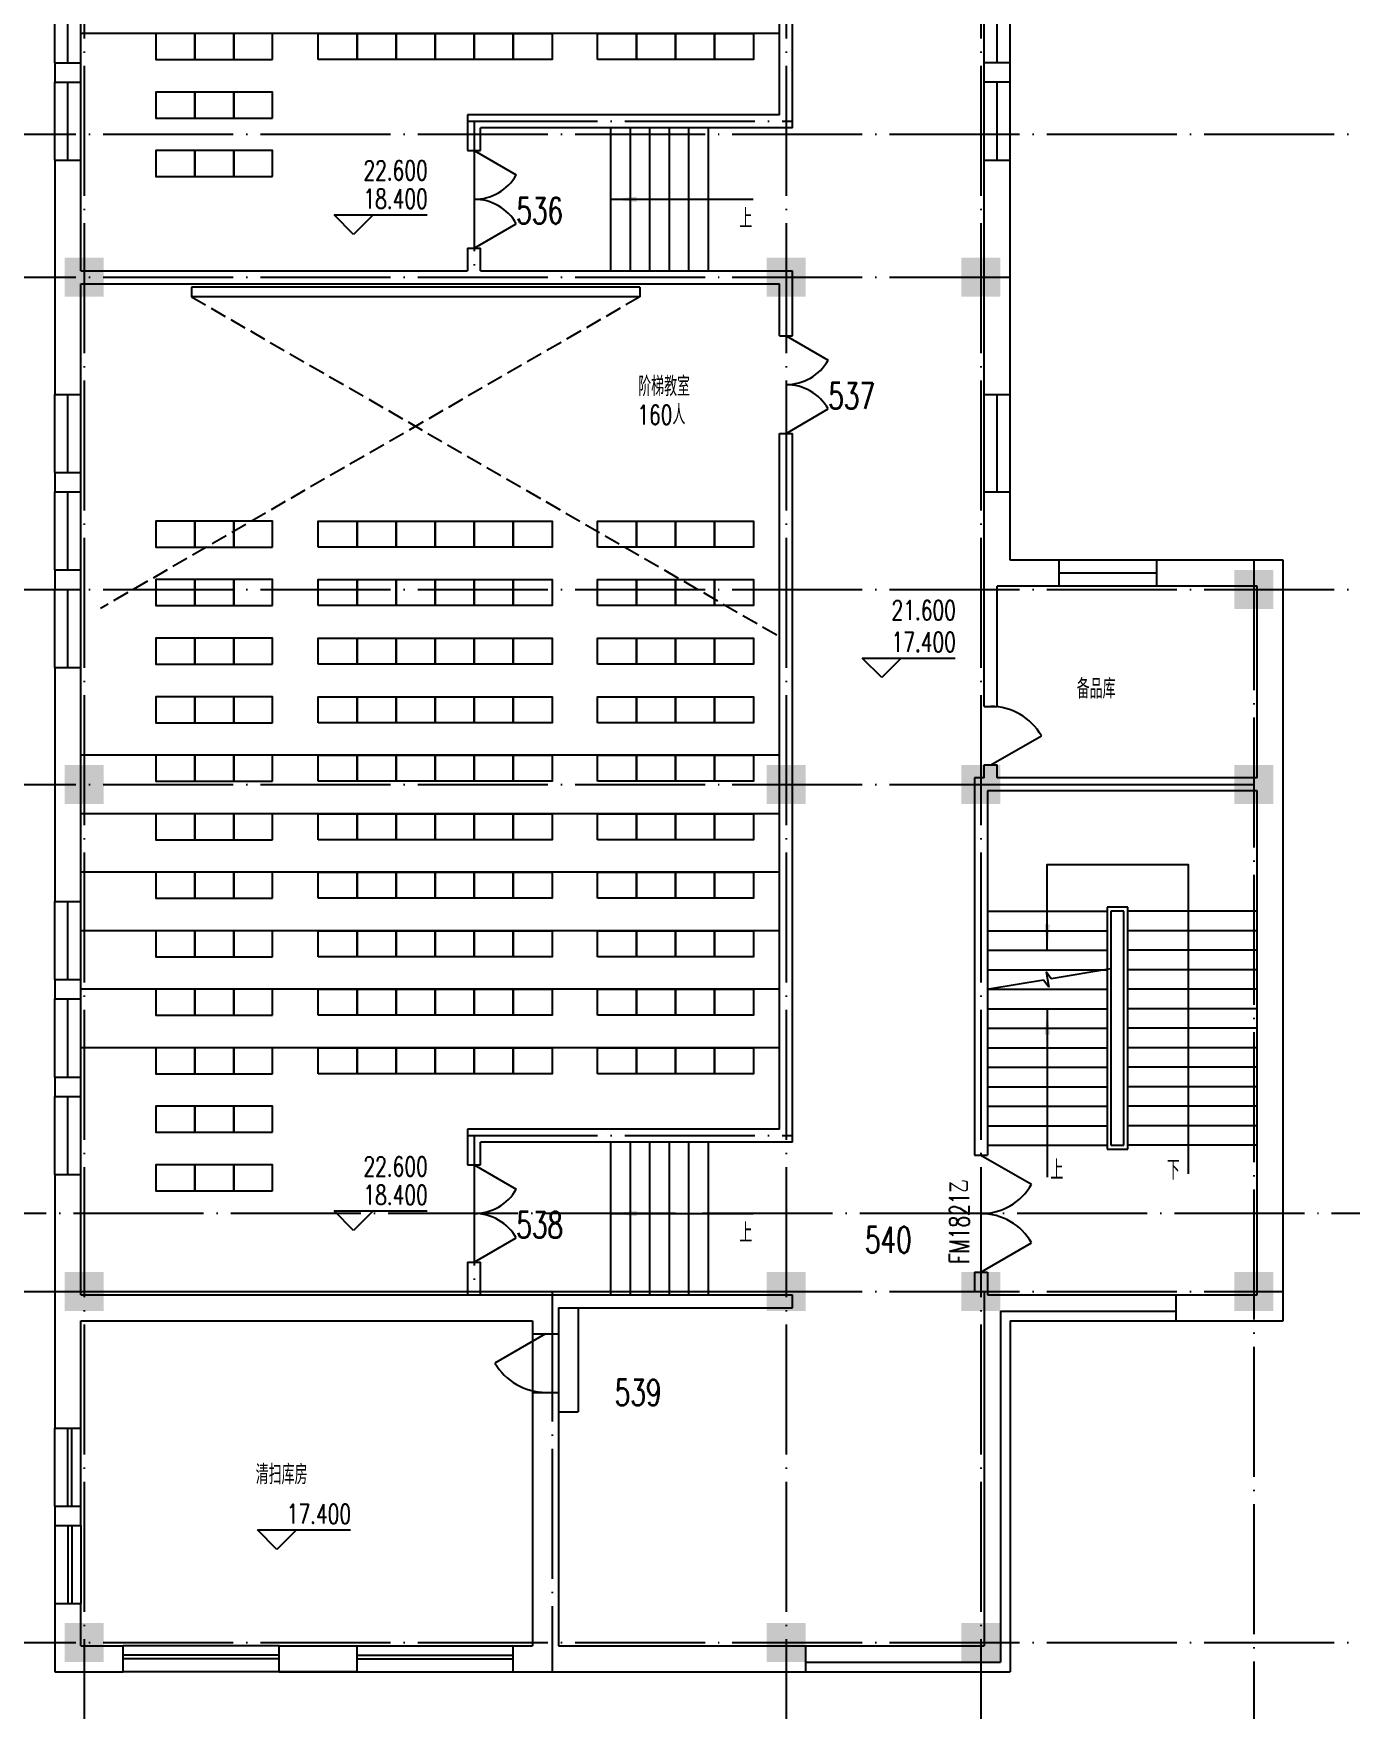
# Model space of a CAD drawing. Extents: x 165127 to 1058185, y 60808 to 144908.
# Drawn here: x 910056 to 930323, y 77825 to 103603 of the extents above; entities that cross this region are included whole.
import ezdxf
from ezdxf.enums import TextEntityAlignment as Align

# ---------------------------------------------------------------- set-up
doc = ezdxf.new("R2010")
doc.units = 0
doc.header["$LTSCALE"] = 1000
doc.linetypes.add('DASH', pattern=[0.35, 0.25, -0.1])
doc.linetypes.add('DOTE', pattern=[2.42, 2, -0.2, 0.02, -0.2])
doc.layers.get('0').update_dxf_attribs({"linetype": 'CONTINUOUS'})
for name, color, linetype in [('COLUMN', 7, 'CONTINUOUS'), ('DOTE', 1, 'DOTE'), ('F', 252, 'CONTINUOUS'), ('LVTRY', 6, 'CONTINUOUS'), ('PUB_DIM', 3, 'CONTINUOUS'), ('PUB_TEXT', 7, 'CONTINUOUS'), ('STAIR', 3, 'CONTINUOUS'), ('WALL', 255, 'CONTINUOUS'), ('WINDOW', 2, 'CONTINUOUS'), ('WINDOW_TEXT', 7, 'CONTINUOUS'), ('面积注记', 7, 'CONTINUOUS')]:
    doc.layers.add(name, color=color, linetype=linetype)
doc.styles.add('_HZTXT', font='romans.shx', dxfattribs={"width": 0.7, "bigfont": 'z.shx'})
doc.styles.add('DIM_FONT', font='SIMPLEX.shx', dxfattribs={"width": 0.7})
doc.styles.add('SIMPLEX', font='SIMPLEX.SHX')

# ---------------------------------------------------------------- blocks, each defined once
blk = doc.blocks.new('_DBLK1')
for p, q in [((-0.5, 0), (-0.25, -0.433)), ((0.5, 0), (0.25, -0.433))]:
    blk.add_line(p, q)
for centre, start, end in [((-0.5, 0), 300, 0), ((0.5, 0), 180, 240)]:
    blk.add_arc(centre, 0.5, start, end)
at = {"layer": 'WINDOW_TEXT', "style": 'SIMPLEX', "flags": 9}
blk.add_attdef('A', text='', height=1, dxfattribs=at).set_placement((0, 1.5), align=Align.MIDDLE)
blk = doc.blocks.new('A$C407C5CBC')
at = {"layer": 'F'}
blk.add_lwpolyline([(0, 600), (400, 600), (400, 0), (0, 0)], close=True, dxfattribs=at)
blk = doc.blocks.new('_FZH')
blk.add_solid([(-0.5, -0.5), (0.5, -0.5), (-0.5, 0.5), (0.5, 0.5)])
blk = doc.blocks.new('_ARROW')
blk.add_solid([(0, 0), (-1, 0.1), (-1, -0.1)])
blk = doc.blocks.new('_WBLK')
for p, q in [((-0.5, 0.5), (0.5, 0.5)), ((-0.5, 0), (0.5, 0)), ((-0.5, -0.5), (0.5, -0.5))]:
    blk.add_line(p, q)
at = {"layer": 'WINDOW_TEXT', "style": 'SIMPLEX', "flags": 9}
blk.add_attdef('A', text='', height=1, dxfattribs=at).set_placement((0, 1.5), align=Align.MIDDLE)
blk = doc.blocks.new('_DBLK')
blk.add_line((-0.5, 0), (0, -0.866))
blk.add_arc((-0.5, 0), 1, 300, 0)
at = {"layer": 'WINDOW_TEXT', "style": 'SIMPLEX', "flags": 9}
blk.add_attdef('A', text='', height=1, dxfattribs=at).set_placement((0, 1.5), align=Align.MIDDLE)

msp = doc.modelspace()

# ---------------------------------------------------------------- linework, layer by layer
at = {"layer": 'DOTE'}
for p, q in [((910836.1, 139407.6), (910836.1, 71351.8)), ((921636.1, 139407.6), (921636.1, 71351.8)), ((924636.1, 139407.6), (924636.1, 71351.8)), ((916736.1, 102253.1), (921736.1, 102253.1)), ((916836.1, 102253.1), (916836.1, 99853.1)), ((906289.5, 102053.1), (1040932.7, 102053.1)), ((906289.5, 99853.1), (925086.1, 99853.1)), ((928836.1, 95503.1), (928836.1, 71351.8)), ((906289.5, 95053.1), (1040932.7, 95053.1)), ((906289.5, 92053.1), (928836.1, 92053.1)), ((924636.1, 92053.1), (928836.1, 92053.1)), ((916736.1, 86653.1), (921736.1, 86653.1)), ((916836.1, 86653.1), (916836.1, 84253.1)), ((1040932.7, 85453.1), (906289.5, 85453.1)), ((906289.5, 84253.1), (929286.1, 84253.1)), ((910386.1, 84253.1), (921736.1, 84253.1)), ((918036.1, 84253.1), (918036.1, 78403.1)), ((906289.5, 78853.1), (1040932.7, 78853.1))]:
    msp.add_line(p, q, dxfattribs=at)
at = {"layer": 'F', "linetype": 'DASH'}
for p, q in [((919386.1, 99553.1), (911086.1, 94761.1)), ((912486.1, 99553.1), (921536.1, 94328.1))]:
    msp.add_line(p, q, dxfattribs=at)
at = {"layer": 'LVTRY'}
for p, q in [((921536.1, 103603.1), (910786.1, 103603.1)), ((919386.1, 99703.1), (912486.1, 99703.1)), ((912486.1, 99703.1), (912486.1, 99553.1)), ((919386.1, 99553.1), (912486.1, 99553.1)), ((919386.1, 99703.1), (919386.1, 99553.1)), ((921536.1, 92503.1), (910786.1, 92503.1)), ((921536.1, 91603.1), (910786.1, 91603.1)), ((921536.1, 90703.1), (910786.1, 90703.1)), ((921536.1, 89803.1), (910786.1, 89803.1)), ((921536.1, 88903.1), (910786.1, 88903.1)), ((921536.1, 88003.1), (910786.1, 88003.1))]:
    msp.add_line(p, q, dxfattribs=at)
at = {"layer": 'PUB_DIM'}
for p, q in [((914682.5, 100813.4), (915282.5, 100813.4)), ((914982.5, 100513.4), (914682.5, 100813.4)), ((915282.5, 100813.4), (914982.5, 100513.4)), ((914982.5, 100813.4), (916113.3, 100813.4)), ((922810.1, 93997.3), (923410.1, 93997.3)), ((923110.1, 93697.3), (922810.1, 93997.3)), ((923410.1, 93997.3), (923110.1, 93697.3)), ((923110.1, 93997.3), (924240.9, 93997.3)), ((914682.5, 85492.7), (915282.5, 85492.7)), ((914982.5, 85192.7), (914682.5, 85492.7)), ((915282.5, 85492.7), (914982.5, 85192.7)), ((914982.5, 85492.7), (916113.3, 85492.7)), ((918436.1, 84003.1), (918436.1, 82403.1)), ((917736.1, 83603.1), (917736.1, 82703.1)), ((918136.1, 83603.1), (918136.1, 82703.1)), ((918136.1, 82403.1), (918436.1, 82403.1)), ((913502.5, 80586.8), (914102.5, 80586.8)), ((913802.5, 80286.8), (913502.5, 80586.8)), ((914102.5, 80586.8), (913802.5, 80286.8)), ((913802.5, 80586.8), (914933.4, 80586.8))]:
    msp.add_line(p, q, dxfattribs=at)
for points in [[(918936.1, 101053.1), (921131.8, 101053.1)], [(925656.1, 89503.1), (925656.1, 90823.1), (927824.9, 90823.1), (927824.9, 86065.8)], [(925656.1, 88603.1), (925656.1, 86011.2)], [(918936.1, 85453.1), (921131.8, 85453.1)]]:
    msp.add_lwpolyline(points, dxfattribs=at)
at = {"layer": 'STAIR'}
for p, q in [((918936.1, 102153.1), (918936.1, 99953.1)), ((919236.1, 102153.1), (919236.1, 99953.1)), ((919536.1, 102153.1), (919536.1, 99953.1)), ((919836.1, 102153.1), (919836.1, 99953.1)), ((920136.1, 102153.1), (920136.1, 99953.1)), ((920436.1, 102153.1), (920436.1, 99953.1)), ((924736.1, 90103.1), (926576.1, 90103.1)), ((926576.1, 90163.1), (926576.1, 86443.1)), ((926896.1, 90163.1), (926576.1, 90163.1)), ((926636.1, 90103.1), (926636.1, 86503.1)), ((926836.1, 90103.1), (926636.1, 90103.1)), ((926836.1, 86503.1), (926836.1, 90103.1)), ((926896.1, 86443.1), (926896.1, 90163.1)), ((928886.1, 90103.1), (926896.1, 90103.1)), ((924736.1, 89803.1), (926576.1, 89803.1)), ((928886.1, 89803.1), (926896.1, 89803.1)), ((924736.1, 89503.1), (926576.1, 89503.1)), ((928886.1, 89503.1), (926896.1, 89503.1)), ((924736.1, 89203.1), (926576.1, 89203.1)), ((926636.1, 89215.5), (925718.1, 89062.9)), ((928886.1, 89203.1), (926896.1, 89203.1)), ((925599.7, 89043.2), (924756.6, 88903.1)), ((925678.6, 88934.7), (925599.7, 89043.2)), ((925718.1, 89062.9), (925639.2, 89171.5)), ((925639.2, 89171.5), (925678.6, 88934.7)), ((924736.1, 88903.1), (926576.1, 88903.1)), ((928886.1, 88903.1), (926896.1, 88903.1)), ((924736.1, 88603.1), (926576.1, 88603.1)), ((928886.1, 88603.1), (926896.1, 88603.1)), ((924736.1, 88303.1), (926576.1, 88303.1)), ((928886.1, 88303.1), (926896.1, 88303.1)), ((924736.1, 88003.1), (926576.1, 88003.1)), ((928886.1, 88003.1), (926896.1, 88003.1)), ((924736.1, 87703.1), (926576.1, 87703.1)), ((928886.1, 87703.1), (926896.1, 87703.1)), ((924736.1, 87403.1), (926576.1, 87403.1)), ((928886.1, 87403.1), (926896.1, 87403.1)), ((924736.1, 87103.1), (926576.1, 87103.1)), ((928886.1, 87103.1), (926896.1, 87103.1)), ((924736.1, 86803.1), (926576.1, 86803.1)), ((928886.1, 86803.1), (926896.1, 86803.1)), ((918936.1, 86553.1), (918936.1, 84203.1)), ((919236.1, 86553.1), (919236.1, 84203.1)), ((919536.1, 86553.1), (919536.1, 84203.1)), ((919836.1, 86553.1), (919836.1, 84203.1)), ((920136.1, 86553.1), (920136.1, 84203.1)), ((920436.1, 86553.1), (920436.1, 84203.1)), ((924736.1, 86503.1), (926576.1, 86503.1)), ((926576.1, 86443.1), (926896.1, 86443.1)), ((926636.1, 86503.1), (926836.1, 86503.1)), ((928886.1, 86503.1), (926896.1, 86503.1))]:
    msp.add_line(p, q, dxfattribs=at)
at = {"layer": 'WALL'}
for p, q in [((921536.1, 102353.1), (921536.1, 113053.1)), ((921736.1, 102153.1), (921736.1, 113053.1)), ((910386.1, 103153.1), (910786.1, 103153.1)), ((910386.1, 103153.1), (910386.1, 102853.1)), ((910786.1, 102853.1), (910786.1, 103153.1)), ((924686.1, 103157.6), (925086.1, 103157.6)), ((924686.1, 102857.6), (924686.1, 103157.6)), ((924686.1, 102857.6), (924686.1, 103157.6)), ((925086.1, 102857.6), (925086.1, 103157.6)), ((925086.1, 102857.6), (925086.1, 103157.6)), ((924686.1, 102857.6), (925086.1, 102857.6)), ((910386.1, 102853.1), (910786.1, 102853.1)), ((916736.1, 102353.1), (916736.1, 101803.1)), ((921536.1, 102353.1), (916736.1, 102353.1)), ((916936.1, 101803.1), (916936.1, 102153.1)), ((921736.1, 102153.1), (916936.1, 102153.1)), ((910386.1, 101653.1), (910786.1, 101653.1)), ((910386.1, 101653.1), (910386.1, 98053.1)), ((910786.1, 99953.1), (910786.1, 101653.1)), ((916736.1, 101803.1), (916936.1, 101803.1)), ((924686.1, 101657.6), (925086.1, 101657.6)), ((924686.1, 98053.1), (924686.1, 101657.6)), ((925086.1, 98053.1), (925086.1, 101657.6)), ((916736.1, 100303.1), (916936.1, 100303.1)), ((916736.1, 100303.1), (916736.1, 99953.1)), ((916936.1, 99953.1), (916936.1, 100303.1)), ((910786.1, 99953.1), (916736.1, 99953.1)), ((916936.1, 99953.1), (921736.1, 99953.1)), ((921736.1, 98953.1), (921736.1, 99953.1)), ((910786.1, 99753.1), (921536.1, 99753.1)), ((910786.1, 98053.1), (910786.1, 99753.1)), ((921536.1, 98953.1), (921536.1, 99753.1)), ((921536.1, 98953.1), (921736.1, 98953.1)), ((910386.1, 98053.1), (910786.1, 98053.1)), ((924686.1, 98053.1), (925086.1, 98053.1)), ((921536.1, 86753.1), (921536.1, 97453.1)), ((921536.1, 97453.1), (921736.1, 97453.1)), ((921736.1, 86553.1), (921736.1, 97453.1)), ((910386.1, 96853.1), (910786.1, 96853.1)), ((910386.1, 96853.1), (910386.1, 96553.1)), ((910786.1, 96553.1), (910786.1, 96853.1)), ((910386.1, 96553.1), (910786.1, 96553.1)), ((924686.1, 96553.1), (925086.1, 96553.1)), ((924686.1, 93253.1), (924686.1, 96553.1)), ((925086.1, 95503.1), (925086.1, 96553.1)), ((925836.1, 95503.1), (925086.1, 95503.1)), ((925836.1, 95503.1), (925836.1, 95103.1)), ((927336.1, 95503.1), (927336.1, 95103.1)), ((929286.1, 95503.1), (927336.1, 95503.1)), ((929286.1, 83803.1), (929286.1, 95503.1)), ((910386.1, 95353.1), (910786.1, 95353.1)), ((910386.1, 95353.1), (910386.1, 95053.1)), ((910786.1, 95053.1), (910786.1, 95353.1)), ((910386.1, 95053.1), (910786.1, 95053.1)), ((925836.1, 95103.1), (924886.1, 95103.1)), ((924886.1, 93253.1), (924886.1, 95103.1)), ((928886.1, 95103.1), (927336.1, 95103.1)), ((928886.1, 92153.1), (928886.1, 95103.1)), ((910386.1, 93853.1), (910786.1, 93853.1)), ((910386.1, 93853.1), (910386.1, 90253.1)), ((910786.1, 90253.1), (910786.1, 93853.1)), ((924686.1, 93253.1), (924886.1, 93253.1)), ((924686.1, 92153.1), (924686.1, 92353.1)), ((924686.1, 92353.1), (924886.1, 92353.1)), ((924886.1, 92153.1), (924886.1, 92353.1)), ((924536.1, 92153.1), (924536.1, 86353.1)), ((924686.1, 92153.1), (924536.1, 92153.1)), ((928886.1, 92153.1), (924886.1, 92153.1)), ((924736.1, 91953.1), (924736.1, 86353.1)), ((928886.1, 91953.1), (924736.1, 91953.1)), ((928886.1, 84203.1), (928886.1, 91953.1)), ((910386.1, 90253.1), (910786.1, 90253.1)), ((910386.1, 89053.1), (910786.1, 89053.1)), ((910386.1, 89053.1), (910386.1, 88753.1)), ((910786.1, 88753.1), (910786.1, 89053.1)), ((910386.1, 88753.1), (910786.1, 88753.1)), ((910386.1, 87553.1), (910786.1, 87553.1)), ((910386.1, 87553.1), (910386.1, 87253.1)), ((910786.1, 87253.1), (910786.1, 87553.1)), ((910386.1, 87253.1), (910786.1, 87253.1)), ((916736.1, 86753.1), (916736.1, 86203.1)), ((921536.1, 86753.1), (916736.1, 86753.1)), ((916936.1, 86203.1), (916936.1, 86553.1)), ((921736.1, 86553.1), (916936.1, 86553.1)), ((916736.1, 86203.1), (916936.1, 86203.1)), ((924536.1, 86353.1), (924736.1, 86353.1)), ((910386.1, 86053.1), (910786.1, 86053.1)), ((910386.1, 86053.1), (910386.1, 82153.1)), ((910786.1, 84203.1), (910786.1, 86053.1)), ((916736.1, 84703.1), (916936.1, 84703.1)), ((916736.1, 84703.1), (916736.1, 84203.1)), ((916936.1, 84203.1), (916936.1, 84703.1)), ((924536.1, 84553.1), (924536.1, 84253.1)), ((924536.1, 84553.1), (924736.1, 84553.1)), ((924736.1, 84553.1), (924736.1, 84203.1)), ((910786.1, 84203.1), (921736.1, 84203.1)), ((921736.1, 84003.1), (921736.1, 84203.1)), ((927635.9, 84203.1), (927635.9, 83803.1)), ((927635.9, 84203.1), (928886.1, 84203.1)), ((910786.1, 83803.1), (917736.1, 83803.1)), ((910786.1, 82153.1), (910786.1, 83803.1)), ((917736.1, 83803.1), (917736.1, 83603.1)), ((918136.1, 84003.1), (918136.1, 83603.1)), ((918136.1, 84003.1), (921736.1, 84003.1)), ((927635.9, 83803.1), (929286.1, 83803.1)), ((917736.1, 83603.1), (918136.1, 83603.1)), ((917736.1, 82703.1), (917736.1, 78803.1)), ((917736.1, 82703.1), (918136.1, 82703.1)), ((918136.1, 82703.1), (918136.1, 78803.1)), ((910386.1, 82153.1), (910786.1, 82153.1)), ((910386.1, 80953.1), (910786.1, 80953.1)), ((910386.1, 80953.1), (910386.1, 80653.1)), ((910786.1, 80653.1), (910786.1, 80953.1)), ((910386.1, 80653.1), (910786.1, 80653.1)), ((910386.1, 79453.1), (910386.1, 78403.1)), ((910386.1, 79453.1), (910786.1, 79453.1)), ((910786.1, 78803.1), (910786.1, 79453.1)), ((910786.1, 78803.1), (911436.1, 78803.1)), ((911436.1, 78403.1), (911436.1, 78803.1)), ((913836.1, 78803.1), (915036.1, 78803.1)), ((913836.1, 78403.1), (913836.1, 78803.1)), ((913836.1, 78803.1), (915036.1, 78803.1)), ((915036.1, 78403.1), (915036.1, 78803.1)), ((917436.1, 78403.1), (917436.1, 78803.1)), ((917436.1, 78803.1), (917736.1, 78803.1)), ((918136.1, 78803.1), (921936.1, 78803.1)), ((921936.1, 78803.1), (921936.1, 78403.1)), ((910386.1, 78403.1), (911436.1, 78403.1)), ((915036.1, 78403.1), (913836.1, 78403.1)), ((913836.1, 78403.1), (915036.1, 78403.1)), ((917436.1, 78403.1), (921936.1, 78403.1))]:
    msp.add_line(p, q, dxfattribs=at)
at = {"layer": 'WINDOW'}
for p, q in [((924686.1, 84253.1), (924686.1, 78803.1)), ((924736.1, 84203.1), (927635.9, 84203.1)), ((924936.1, 83953.1), (927635.9, 83953.1)), ((924936.1, 83953.1), (924936.1, 78553.1)), ((925086.1, 83803.1), (927635.9, 83803.1)), ((925086.1, 83803.1), (925086.1, 78403.1)), ((910386.1, 80953.1), (910386.1, 82153.1)), ((910586.1, 80953.1), (910586.1, 82153.1)), ((910646.1, 80953.1), (910646.1, 82153.1)), ((910786.1, 80953.1), (910786.1, 82153.1)), ((910386.1, 80653.1), (910386.1, 79453.1)), ((910586.1, 80653.1), (910586.1, 79453.1)), ((910646.1, 80653.1), (910646.1, 79453.1)), ((910786.1, 80653.1), (910786.1, 79453.1)), ((913836.1, 78803.1), (911436.1, 78803.1)), ((913836.1, 78663.1), (911436.1, 78663.1)), ((915036.1, 78803.1), (917436.1, 78803.1)), ((915036.1, 78663.1), (917436.1, 78663.1)), ((921936.1, 78803.1), (924686.1, 78803.1)), ((913836.1, 78603.1), (911436.1, 78603.1)), ((913836.1, 78403.1), (911436.1, 78403.1)), ((915036.1, 78603.1), (917436.1, 78603.1)), ((915036.1, 78403.1), (917436.1, 78403.1)), ((921936.1, 78553.1), (924936.1, 78553.1)), ((921936.1, 78403.1), (925086.1, 78403.1))]:
    msp.add_line(p, q, dxfattribs=at)

# ---------------------------------------------------------------- block references
at = {"layer": 'COLUMN', "xscale": 600, "yscale": 600, "zscale": 600}
for p in [(910836.1, 99853.1), (921636.1, 99853.1), (924636.1, 99853.1), (928836.1, 95053.1), (910836.1, 92053.1), (921636.1, 92053.1), (924636.1, 92053.1), (928836.1, 92053.1), (910836.1, 84253.1), (921636.1, 84253.1), (924636.1, 84253.1), (928836.1, 84253.1), (910836.1, 78853.1), (921636.1, 78853.1), (924636.1, 78853.1)]:
    msp.add_blockref('_FZH', p, dxfattribs=at)
at = {"layer": 'LVTRY', "rotation": 90}
for p in [(919936.1, 92103.1), (920536.1, 92103.1), (921136.1, 92103.1)]:
    msp.add_blockref('A$C407C5CBC', p, dxfattribs=at)
at = {"layer": 'PUB_DIM', "xscale": 400, "yscale": 400, "zscale": 400}
for p, rotation in [((918936.1, 101053.1), 180), ((925656.1, 89503.1), 270), ((925656.1, 88603.1), 90), ((918936.1, 85453.1), 180)]:
    msp.add_blockref('_ARROW', p, dxfattribs=dict(at, rotation=rotation))
at = {"layer": 'STAIR', "xscale": -1, "rotation": 270}
for p in [(911936.1, 103203.1), (912536.1, 103203.1), (913136.1, 103203.1), (911936.1, 102303.1), (912536.1, 102303.1), (913136.1, 102303.1), (911936.1, 101403.1), (912536.1, 101403.1), (913136.1, 101403.1), (911936.1, 95703.1), (912536.1, 95703.1), (913136.1, 95703.1), (911936.1, 94803.1), (912536.1, 94803.1), (913136.1, 94803.1), (911936.1, 93903.1), (912536.1, 93903.1), (913136.1, 93903.1), (911936.1, 93003.1), (912536.1, 93003.1), (913136.1, 93003.1), (911936.1, 92103.1), (912536.1, 92103.1), (913136.1, 92103.1), (911936.1, 91203.1), (912536.1, 91203.1), (913136.1, 91203.1), (911936.1, 90303.1), (912536.1, 90303.1), (913136.1, 90303.1), (911936.1, 89403.1), (912536.1, 89403.1), (913136.1, 89403.1), (911936.1, 88503.1), (912536.1, 88503.1), (913136.1, 88503.1), (911936.1, 87603.1), (912536.1, 87603.1), (913136.1, 87603.1), (911936.1, 86703.1), (912536.1, 86703.1), (913136.1, 86703.1), (911936.1, 85803.1), (912536.1, 85803.1), (913136.1, 85803.1)]:
    msp.add_blockref('A$C407C5CBC', p, dxfattribs=at)
at = {"layer": 'STAIR', "rotation": 90}
for p in [(915036.1, 103203.1), (915636.1, 103203.1), (916236.1, 103203.1), (916836.1, 103203.1), (917436.1, 103203.1), (918036.1, 103203.1), (919336.1, 103203.1), (919936.1, 103203.1), (920536.1, 103203.1), (921136.1, 103203.1), (915036.1, 95703.1), (915636.1, 95703.1), (916236.1, 95703.1), (916836.1, 95703.1), (917436.1, 95703.1), (918036.1, 95703.1), (919336.1, 95703.1), (919936.1, 95703.1), (920536.1, 95703.1), (921136.1, 95703.1), (915036.1, 94803.1), (915636.1, 94803.1), (916236.1, 94803.1), (916836.1, 94803.1), (917436.1, 94803.1), (918036.1, 94803.1), (919336.1, 94803.1), (919936.1, 94803.1), (920536.1, 94803.1), (921136.1, 94803.1), (915036.1, 93903.1), (915636.1, 93903.1), (916236.1, 93903.1), (916836.1, 93903.1), (917436.1, 93903.1), (918036.1, 93903.1), (919336.1, 93903.1), (919936.1, 93903.1), (920536.1, 93903.1), (921136.1, 93903.1), (915036.1, 93003.1), (915636.1, 93003.1), (916236.1, 93003.1), (916836.1, 93003.1), (917436.1, 93003.1), (918036.1, 93003.1), (919336.1, 93003.1), (919936.1, 93003.1), (920536.1, 93003.1), (921136.1, 93003.1), (915036.1, 92103.1), (915636.1, 92103.1), (916236.1, 92103.1), (916836.1, 92103.1), (917436.1, 92103.1), (918036.1, 92103.1), (919336.1, 92103.1), (915036.1, 91203.1), (915636.1, 91203.1), (916236.1, 91203.1), (916836.1, 91203.1), (917436.1, 91203.1), (918036.1, 91203.1), (919336.1, 91203.1), (919936.1, 91203.1), (920536.1, 91203.1), (921136.1, 91203.1), (915036.1, 90303.1), (915636.1, 90303.1), (916236.1, 90303.1), (916836.1, 90303.1), (917436.1, 90303.1), (918036.1, 90303.1), (919336.1, 90303.1), (919936.1, 90303.1), (920536.1, 90303.1), (921136.1, 90303.1), (915036.1, 89403.1), (915636.1, 89403.1), (916236.1, 89403.1), (916836.1, 89403.1), (917436.1, 89403.1), (918036.1, 89403.1), (919336.1, 89403.1), (919936.1, 89403.1), (920536.1, 89403.1), (921136.1, 89403.1), (915036.1, 88503.1), (915636.1, 88503.1), (916236.1, 88503.1), (916836.1, 88503.1), (917436.1, 88503.1), (918036.1, 88503.1), (919336.1, 88503.1), (919936.1, 88503.1), (920536.1, 88503.1), (921136.1, 88503.1), (915036.1, 87603.1), (915636.1, 87603.1), (916236.1, 87603.1), (916836.1, 87603.1), (917436.1, 87603.1), (918036.1, 87603.1), (919336.1, 87603.1), (919936.1, 87603.1), (920536.1, 87603.1), (921136.1, 87603.1)]:
    msp.add_blockref('A$C407C5CBC', p, dxfattribs=at)
at = {"layer": 'WINDOW'}
for name, p, xscale, yscale, zscale, rotation in [('_WBLK', (910586.1, 103753.1), 1200, 399.9999999998836, 1200, 90), ('_WBLK', (924886.1, 103757.6), 1200, 400, 1200, 90), ('_WBLK', (924886.1, 102257.6), 1200, 400, 1200, 90), ('_WBLK', (910586.1, 102253.1), 1200, 400, 1200, 90), ('_DBLK1', (916836.1, 101053.1), 1500, 1500, 1500, 90), ('_DBLK1', (921636.1, 98203.1), 1500, 1500, 1500, 90), ('_WBLK', (910586.1, 97453.1), 1200, 400, 1200, 90), ('_WBLK', (924886.1, 97303.1), 1500, 400, 1500, 90), ('_WBLK', (910586.1, 95953.1), 1200, 399.9999999998836, 1200, 90), ('_WBLK', (926586.1, 95303.1), 1500, 400, 1500, 180), ('_WBLK', (910586.1, 94453.1), 1200, 400, 1200, 90), ('_DBLK', (924786.1, 92803.1), 900, 900, 900, 90), ('_WBLK', (910586.1, 89653.1), 1200, 400, 1200, 90), ('_WBLK', (910586.1, 88153.1), 1200, 399.9999999998836, 1200, 90), ('_WBLK', (910586.1, 86653.1), 1200, 400, 1200, 90), ('_DBLK1', (916836.1, 85453.1), 1500, 1500, 1500, 90), ('_DBLK1', (924636.1, 85453.1), 1800, 1800, 1800, 90), ('_DBLK', (917936.1, 83153.1), 900, 900, 900, 270)]:
    msp.add_blockref(name, p, dxfattribs=dict(at, xscale=xscale, yscale=yscale, zscale=zscale, rotation=rotation))

# ---------------------------------------------------------------- texts
at = {"layer": 'PUB_DIM', "style": 'DIM_FONT', "width": 0.7}
for s, p in [('22.600', (915627.4, 101497.4)), ('18.400', (915627.4, 101060.6)), ('21.600', (923754.9, 94732.9)), ('17.400', (923754.9, 94244.5)), ('22.600', (915627.4, 86176.7)), ('18.400', (915627.4, 85740)), ('17.400', (914447.4, 80834))]:
    msp.add_text(s, height=300, dxfattribs=at).set_placement(p, align=Align.MIDDLE)
at = {"layer": 'PUB_TEXT', "style": '_HZTXT', "width": 0.7}
for s, p in [('上', (920920.1, 100609.2)), ('阶梯教室', (919360.8, 98025.8)), ('160人', (919347.8, 97588.1)), ('备品库', (926109.4, 93375)), ('上', (925705.1, 85974.4)), ('下', (927497, 85974.4)), ('上', (920920.1, 85009.2)), ('清扫库房', (913475.1, 81289.1))]:
    msp.add_text(s, height=300, dxfattribs=at).set_placement(p)
msp.add_text('FM1821乙', height=300, rotation=90, dxfattribs=at).set_placement((924452.3, 84679))
at = {"layer": '面积注记', "char_height": 400, "width": 978.881, "attachment_point": 1, "style": 'DIM_FONT'}
for s, insert in [('536', (917485.6, 101078.1)), ('537', (922285.6, 98228.1)), ('538', (917485.6, 85478.1)), ('540', (922850.3, 85248)), ('539', (919000.2, 82901.4))]:
    msp.add_mtext(s, dxfattribs=dict(at, insert=insert))

doc.saveas('drawing.dxf')
